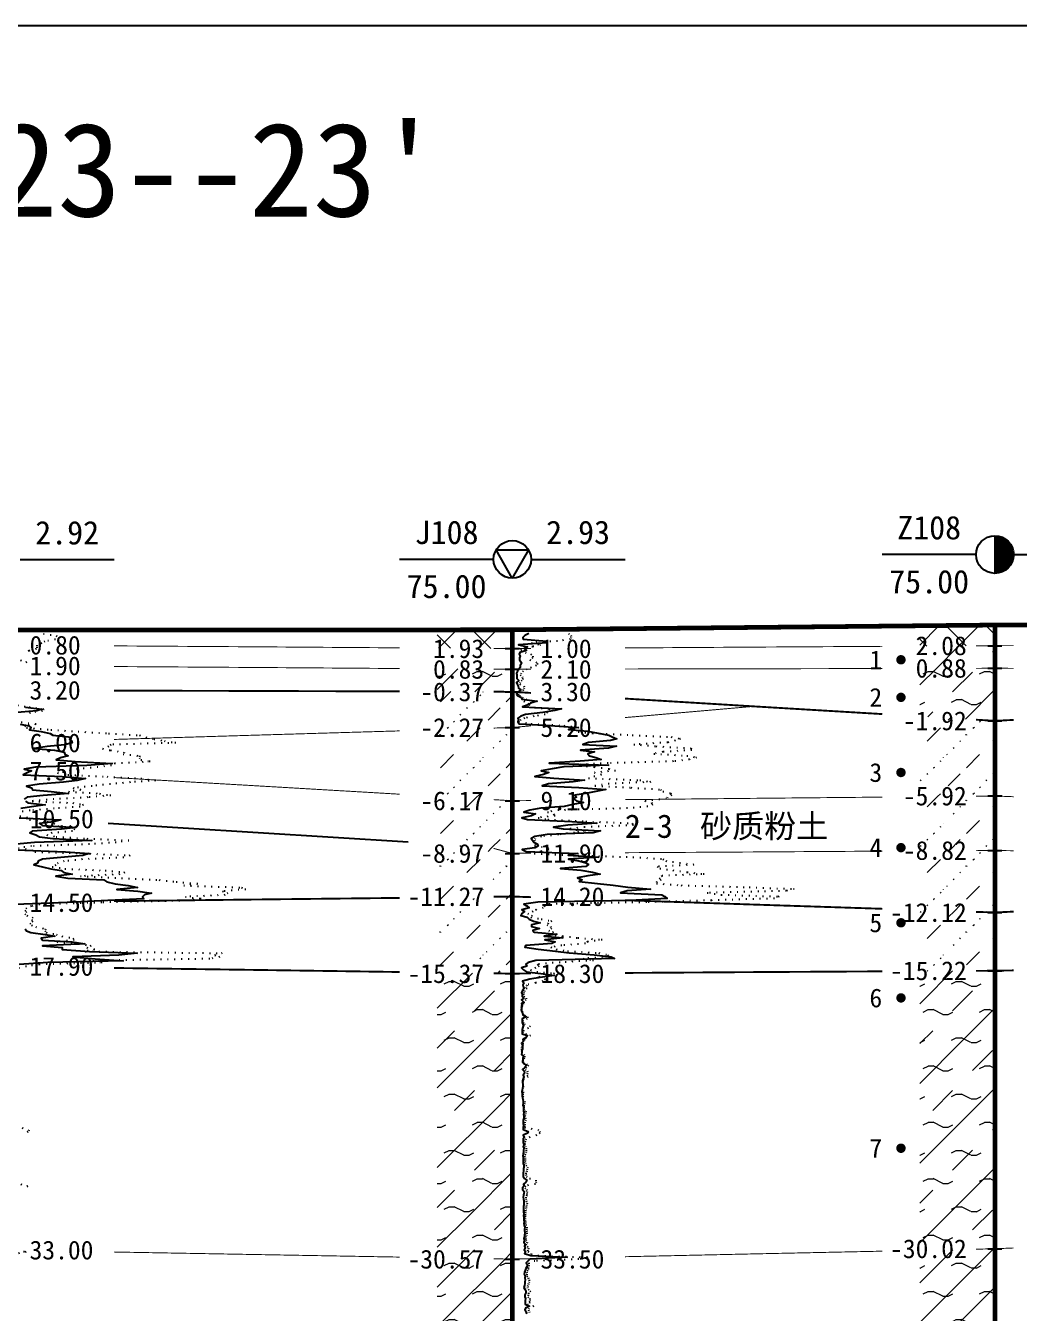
# Model space of a CAD drawing. Extents: x -37 to 3540, y -1485 to 297.
# Drawn here: x 3039.4 to 3145.2, y -746.1 to -609 of the extents above; entities that cross this region are included whole.
import ezdxf
from ezdxf.enums import TextEntityAlignment as Align

# ---------------------------------------------------------------- set-up
doc = ezdxf.new("R2010")
doc.units = 0
doc.linetypes.add('DOT', pattern=[6.35, 0, -6.35])
doc.layers.get('0').update_dxf_attribs({"linetype": 'CONTINUOUS'})
for name, color, linetype in [('CURVE', 200, 'CONTINUOUS'), ('FRAME', 7, 'CONTINUOUS'), ('HOLE', 41, 'CONTINUOUS'), ('SAMPLE', 1, 'CONTINUOUS'), ('STRATUM', 241, 'CONTINUOUS')]:
    doc.layers.add(name, color=color, linetype=linetype)
doc.layers.add('HATCH', color=7, linetype='CONTINUOUS', lineweight=13)
doc.styles.add('ST', font='')
doc.styles.get('ST').set_extended_font_data('SimSun')
pattern_1 = [(45, (2761.5203, -891), (-2.12132, 2.12132), [10, 0]), (135, (2761.5203, -891), (-2.12132, -2.12132), [10, 0])]
pattern_2 = [(45, (2761.52, -891), (-4.24264, 4.24264), [10, 0]), (45, (2762.581, -894.182), (-2.12132, 6.36396), [3, -3]), (26.565, (2762.5944, -891.2536), (5.999823, 5.999812), [0.567, -12.849]), (0, (2762.0274, -891.2536), (0, 6), [0.567, -5.433]), (26.565, (2759.939, -891), (5.999823, 5.999812), [0.567, -12.849]), (0, (2760.446, -890.7464), (0, 6), [0.567, -5.433]), (153.435, (2762.0274, -891.2536), (-5.999818, -5e-06), [1.134, -12.2826]), (26.565, (2765.5944, -888.2536), (5.999823, 5.999812), [0.567, -12.849]), (0, (2765.0274, -888.2536), (0, 6), [0.567, -5.433]), (26.565, (2762.939, -888), (5.999823, 5.999812), [0.567, -12.849]), (0, (2763.446, -887.7464), (0, 6), [0.567, -5.433]), (153.435, (2765.0274, -888.2536), (-5.999818, -5e-06), [1.134, -12.2826])]
pattern_3 = [(45, (2761.5203, -891), (-7e-07, 6.99998), [1.97196, -7.92754]), (45, (2764.333, -888.171), (-7e-07, 6.99998), [1.99367, -7.90583]), (45, (2766.5878, -885.918), (-7e-07, 6.99998), [1.81361, -8.08588]), (26.56505, (2761.5203, -887.5), (7, 7), [0.0965, -15.55598]), (36.8699, (2762.2203, -886.8), (7, 7), [0.19775, -34.80225]), (315, (2765.0203, -884.024), (6.99998, 1e-06), [0.03305, -9.86644]), (26.56505, (2765.0203, -891), (7, 7), [0.14475, -15.50773]), (26.56505, (2765.7203, -890.3), (7, 7), [0.10528, -15.5472]), (90, (2766.07, -889.95), (-7, -5e-07), [0.02877, -6.97123]), (26.56505, (2766.4203, -889.6), (7, 7), [0.09101, -31.21394]), (36.8699, (2767.1203, -888.9), (7, 7), [0.11069, -34.88931]), (45, (2767.8203, -888.2), (-2e-07, 6.99998), [0.10911, -9.79038]), (315, (2768.4344, -887.452), (6.99998, 1e-06), [0.03305, -9.86644]), (36.8699, (2762.9203, -886.1), (7, 7), [0.10224, -34.89776]), (53.1301, (2763.6203, -885.4), (13.9999998, 21), [0.13438, -34.86562]), (53.1301, (2764.3203, -884.7), (13.9999998, 21), [0.12625, -34.87375])]
pattern_4 = [(45, (2761.5203, -891), (-2.12132, 2.12132), [10, 0]), (26.565, (2762.5944, -891.2536), (5.999823, 5.999812), [0.567, -12.849]), (0, (2762.0274, -891.2536), (0, 6), [0.567, -5.433]), (26.565, (2759.939, -891), (5.999823, 5.999812), [0.567, -12.849]), (0, (2760.446, -890.7464), (0, 6), [0.567, -5.433]), (153.435, (2762.0274, -891.2536), (-5.999818, -5e-06), [1.134, -12.2826]), (26.565, (2765.5944, -888.2536), (5.999823, 5.999812), [0.567, -12.849]), (0, (2765.0274, -888.2536), (0, 6), [0.567, -5.433]), (26.565, (2762.939, -888), (5.999823, 5.999812), [0.567, -12.849]), (0, (2763.446, -887.7464), (0, 6), [0.567, -5.433]), (153.435, (2765.0274, -888.2536), (-5.999818, -5e-06), [1.134, -12.2826])]

# ---------------------------------------------------------------- blocks, each defined once
blk = doc.blocks.new('图头_剖面图A3')
at = {"style": 'ST'}
for s, height, p in [('工 程 地 质 剖 面 图', 10, (-15.09, 10.79)), ('比例尺：水平：1∶            垂直：1∶', 4.6, (-11.5, -5.76))]:
    blk.add_text(s, height=height, dxfattribs=at).set_placement(p, align=Align.MIDDLE_CENTER)
for tag, height, p in [('01_剖面号', 10, (64.41, 11.39)), ('03＿纵向比例', 4.6, (50.43, -5.28)), ('02_横向比例', 4.6, (-18.82, -5.99))]:
    blk.add_attdef(tag, text='', height=height, dxfattribs=at).set_placement(p, align=Align.MIDDLE_LEFT)
blk = doc.blocks.new('H_cpt_hole')
for p, q in [((-1.73, 1), (1.73, 1)), ((0, -2), (-1.73, 1)), ((1.73, 1), (0, -2))]:
    blk.add_line(p, q)
blk.add_circle((0, 0), 2)
blk = doc.blocks.new('H_sam_hole')
blk.add_line((0, 2), (0, -2))
at = {"const_width": 2}
blk.add_lwpolyline([(0, -1, 0.414214), (1, 0, 0.414214), (0, 1, 1)], format="xyb", dxfattribs=at)
blk.add_circle((0, 0), 2)
blk = doc.blocks.new('SampleSoilUndisturbed')
at = {"const_width": 0.5}
blk.add_lwpolyline([(-0.25, 0, 1), (0.25, 0, 1)], format="xyb", close=True, dxfattribs=at)

msp = doc.modelspace()

# ---------------------------------------------------------------- hatches: boundary and pattern name
at = {"layer": 'HATCH'}
h = msp.add_hatch(dxfattribs=at)
h.set_pattern_fill('STT', color=50, style=0)
h.set_pattern_definition(pattern_1)
h.paths.add_polyline_path([(3142.56, -672.8), (3134.56, -672.88), (3134.56, -675.05), (3142.56, -675)])
h.paths.add_polyline_path([(3133.35, -676.49), (3140.05, -676.49), (3140.05, -673.56), (3133.35, -673.56)], flags=9)
h = msp.add_hatch(dxfattribs=at)
h.set_pattern_fill('STT', color=50, style=0)
h.set_pattern_definition(pattern_1)
h.paths.add_polyline_path([(3091.18, -673.31), (3083.18, -673.31), (3083.18, -675.25), (3091.18, -675.31)])
h.paths.add_polyline_path([(3081.97, -676.79), (3088.67, -676.79), (3088.67, -673.86), (3081.97, -673.86)], flags=9)
h = msp.add_hatch(dxfattribs=at)
h.set_pattern_fill('FZNT', color=32, style=0)
h.set_pattern_definition([(45, (2761.52, -891), (-4.24264, 4.24264), [10, 0]), (45, (2762.581, -894.182), (-2.12132, 6.36396), [3, -3])])
h.paths.add_polyline_path([(3142.56, -675), (3134.56, -675.05), (3134.56, -677.42), (3142.56, -677.4)])
h.paths.add_polyline_path([(3133.35, -678.89), (3140.05, -678.89), (3140.05, -675.96), (3133.35, -675.96)], flags=9)
h.paths.add_polyline_path([(3133.35, -676.49), (3140.05, -676.49), (3140.05, -673.56), (3133.35, -673.56)], flags=9)
h = msp.add_hatch(dxfattribs=at)
h.set_pattern_fill('YNFNT', color=251, style=0)
h.set_pattern_definition(pattern_2)
h.paths.add_polyline_path([(3091.18, -677.51), (3083.18, -677.45), (3083.18, -679.88), (3091.18, -679.91)])
h.paths.add_polyline_path([(3080.54, -681.39), (3088.67, -681.39), (3088.67, -678.46), (3080.54, -678.46)], flags=9)
h.paths.add_polyline_path([(3081.97, -678.99), (3088.67, -678.99), (3088.67, -676.06), (3081.97, -676.06)], flags=9)
h = msp.add_hatch(dxfattribs=at)
h.set_pattern_fill('YNFNT', color=251, style=0)
h.set_pattern_definition(pattern_2)
h.paths.add_polyline_path([(3142.56, -677.4), (3134.56, -677.42), (3134.56, -682.52), (3142.56, -683)])
h.paths.add_polyline_path([(3131.92, -684.49), (3140.05, -684.49), (3140.05, -681.56), (3131.92, -681.56)], flags=9)
h.paths.add_polyline_path([(3133.35, -678.89), (3140.05, -678.89), (3140.05, -675.96), (3133.35, -675.96)], flags=9)
h = msp.add_hatch(dxfattribs=at)
h.set_pattern_fill('SZFT', color=52, style=0)
h.set_pattern_definition(pattern_3)
h.paths.add_polyline_path([(3091.18, -679.91), (3083.18, -679.88), (3083.18, -683.95), (3091.18, -683.71)])
h.paths.add_polyline_path([(3080.54, -685.19), (3088.66, -685.19), (3088.66, -682.29), (3080.54, -682.29)], flags=9)
h.paths.add_polyline_path([(3080.54, -681.39), (3088.67, -681.39), (3088.67, -678.46), (3080.54, -678.46)], flags=9)
h = msp.add_hatch(dxfattribs=at)
h.set_pattern_fill('SZFT', color=52, style=0)
h.set_pattern_definition(pattern_3)
h.paths.add_polyline_path([(3091.18, -683.71), (3083.18, -683.95), (3083.18, -691.04), (3091.18, -691.51)])
h.paths.add_polyline_path([(3080.54, -692.99), (3088.67, -692.99), (3088.67, -690.06), (3080.54, -690.06)], flags=9)
h.paths.add_polyline_path([(3080.54, -685.19), (3088.66, -685.19), (3088.66, -682.29), (3080.54, -682.29)], flags=9)
h = msp.add_hatch(dxfattribs=at)
h.set_pattern_fill('SZFT', color=52, style=0)
h.set_pattern_definition(pattern_3)
h.paths.add_polyline_path([(3142.56, -683), (3134.56, -682.52), (3134.56, -691.08), (3142.56, -691)])
h.paths.add_polyline_path([(3131.92, -692.49), (3140.05, -692.49), (3140.05, -689.56), (3131.92, -689.56)], flags=9)
h.paths.add_polyline_path([(3131.92, -684.49), (3140.05, -684.49), (3140.05, -681.56), (3131.92, -681.56)], flags=9)
h = msp.add_hatch(dxfattribs=at)
h.set_pattern_fill('SZFT', color=52, style=0)
h.set_pattern_definition(pattern_3)
h.paths.add_polyline_path([(3091.18, -691.51), (3083.18, -691.04), (3083.18, -694.99), (3091.18, -697.11)])
h.paths.add_polyline_path([(3080.54, -698.59), (3088.67, -698.59), (3088.67, -695.66), (3080.54, -695.66)], flags=9)
h.paths.add_polyline_path([(3080.54, -692.99), (3088.67, -692.99), (3088.67, -690.06), (3080.54, -690.06)], flags=9)
h = msp.add_hatch(dxfattribs=at)
h.set_pattern_fill('SZFT', color=52, style=0)
h.set_pattern_definition(pattern_3)
h.paths.add_polyline_path([(3142.56, -691), (3134.56, -691.08), (3134.56, -696.85), (3142.56, -696.8)])
h.paths.add_polyline_path([(3131.92, -698.29), (3140.05, -698.29), (3140.05, -695.36), (3131.92, -695.36)], flags=9)
h.paths.add_polyline_path([(3131.92, -692.49), (3140.05, -692.49), (3140.05, -689.56), (3131.92, -689.56)], flags=9)
h = msp.add_hatch(dxfattribs=at)
h.set_pattern_fill('SZFT', color=52, style=0)
h.set_pattern_definition(pattern_3)
h.paths.add_polyline_path([(3091.18, -697.11), (3083.18, -694.99), (3083.18, -701.8), (3091.18, -701.71)])
h.paths.add_polyline_path([(3079.11, -703.19), (3088.66, -703.19), (3088.66, -700.28), (3079.11, -700.28)], flags=9)
h.paths.add_polyline_path([(3080.54, -698.59), (3088.67, -698.59), (3088.67, -695.66), (3080.54, -695.66)], flags=9)
h = msp.add_hatch(dxfattribs=at)
h.set_pattern_fill('SZFT', color=52, style=0)
h.set_pattern_definition(pattern_3)
h.paths.add_polyline_path([(3142.56, -696.8), (3134.56, -696.85), (3134.56, -703.14), (3142.56, -703.4)])
h.paths.add_polyline_path([(3130.49, -704.89), (3140.04, -704.89), (3140.04, -701.97), (3130.49, -701.97)], flags=9)
h.paths.add_polyline_path([(3131.92, -698.29), (3140.05, -698.29), (3140.05, -695.36), (3131.92, -695.36)], flags=9)
h = msp.add_hatch(dxfattribs=at)
h.set_pattern_fill('SZFT', color=52, style=0)
h.set_pattern_definition(pattern_3)
h.paths.add_polyline_path([(3091.18, -701.71), (3083.18, -701.8), (3083.18, -709.79), (3091.18, -709.91)])
h.paths.add_polyline_path([(3079.11, -711.39), (3088.67, -711.39), (3088.67, -708.46), (3079.11, -708.46)], flags=9)
h.paths.add_polyline_path([(3079.11, -703.19), (3088.66, -703.19), (3088.66, -700.28), (3079.11, -700.28)], flags=9)
h = msp.add_hatch(dxfattribs=at)
h.set_pattern_fill('SZFT', color=52, style=0)
h.set_pattern_definition(pattern_3)
h.paths.add_polyline_path([(3142.56, -703.4), (3134.56, -703.14), (3134.56, -709.65), (3142.56, -709.6)])
h.paths.add_polyline_path([(3130.49, -711.09), (3140.04, -711.09), (3140.04, -708.17), (3130.49, -708.17)], flags=9)
h.paths.add_polyline_path([(3130.49, -704.89), (3140.04, -704.89), (3140.04, -701.97), (3130.49, -701.97)], flags=9)
h = msp.add_hatch(dxfattribs=at)
h.set_pattern_fill('YNFNT', color=251, style=0)
h.set_pattern_definition(pattern_2)
h.paths.add_polyline_path([(3091.18, -709.91), (3083.18, -709.79), (3083.18, -740.16), (3091.18, -740.31)])
h.paths.add_polyline_path([(3079.11, -741.79), (3088.67, -741.79), (3088.67, -738.86), (3079.11, -738.86)], flags=9)
h.paths.add_polyline_path([(3079.11, -711.39), (3088.67, -711.39), (3088.67, -708.46), (3079.11, -708.46)], flags=9)
h = msp.add_hatch(dxfattribs=at)
h.set_pattern_fill('YNFNT', color=251, style=0)
h.set_pattern_definition(pattern_2)
h.paths.add_polyline_path([(3142.56, -709.6), (3134.56, -709.65), (3134.56, -739.38), (3142.56, -739.2)])
h.paths.add_polyline_path([(3130.49, -740.69), (3140.05, -740.69), (3140.05, -737.76), (3130.49, -737.76)], flags=9)
h.paths.add_polyline_path([(3130.49, -711.09), (3140.04, -711.09), (3140.04, -708.17), (3130.49, -708.17)], flags=9)
h = msp.add_hatch(dxfattribs=at)
h.set_pattern_fill('YNNT', color=251, style=0)
h.set_pattern_definition(pattern_4)
h.paths.add_polyline_path([(3142.56, -739.2), (3134.56, -739.38), (3134.56, -750.1), (3142.56, -749.8)])
h.paths.add_polyline_path([(3130.49, -751.29), (3140.05, -751.29), (3140.05, -748.36), (3130.49, -748.36)], flags=9)
h.paths.add_polyline_path([(3130.49, -740.69), (3140.05, -740.69), (3140.05, -737.76), (3130.49, -737.76)], flags=9)
h = msp.add_hatch(dxfattribs=at)
h.set_pattern_fill('YNNT', color=251, style=0)
h.set_pattern_definition(pattern_4)
h.paths.add_polyline_path([(3091.18, -740.31), (3083.18, -740.16), (3083.18, -751.62), (3091.18, -751.71)])
h.paths.add_polyline_path([(3079.11, -753.19), (3088.67, -753.19), (3088.67, -750.26), (3079.11, -750.26)], flags=9)
h.paths.add_polyline_path([(3079.11, -741.79), (3088.67, -741.79), (3088.67, -738.86), (3079.11, -738.86)], flags=9)

# ---------------------------------------------------------------- linework, layer by layer
at = {"layer": 'CURVE', "color": 100, "linetype": 'DOT', "ltscale": 0.1}
for points in [[(3041.25, -673.74), (3042.62, -673.94), (3042.97, -674.14), (3042.53, -674.34), (3041.41, -674.54), (3041.07, -674.74), (3040.54, -674.94), (3040.56, -675.14), (3040.52, -675.34), (3039.72, -675.54), (3039.37, -675.74)], [(3097.16, -673.71), (3097.42, -673.91), (3097.45, -674.11), (3097.36, -674.31), (3096, -674.51), (3093.19, -674.71), (3094.19, -674.91), (3093.34, -675.11), (3092.07, -675.31), (3092.07, -675.51), (3092.57, -675.71), (3093.13, -675.91), (3093.36, -676.11), (3093.34, -676.31), (3093.06, -676.51), (3093.67, -676.71), (3093.88, -676.91), (3093.75, -677.11), (3093.21, -677.31), (3092.73, -677.51), (3092.34, -677.71), (3092.13, -677.91), (3092.01, -678.11), (3092.22, -678.31), (3092.32, -678.51), (3092.18, -678.71), (3092.02, -678.91), (3091.95, -679.11), (3092.41, -679.31), (3092.44, -679.51), (3092.36, -679.71), (3091.97, -679.91), (3091.81, -680.11), (3091.92, -680.31), (3092.25, -680.51), (3092.72, -680.71), (3092.41, -680.91), (3092.82, -681.11), (3093, -681.31), (3092.8, -681.51), (3095.11, -681.71), (3095.57, -681.91), (3094.88, -682.11), (3094.68, -682.31), (3093.5, -682.51), (3092.5, -682.71), (3092.09, -682.91), (3091.86, -683.11), (3093.18, -683.31), (3096.68, -683.51), (3098.27, -683.71), (3097.46, -683.91), (3097.45, -684.11), (3099.72, -684.31), (3103.94, -684.51), (3108.1, -684.71), (3109.09, -684.91), (3108.54, -685.11), (3107.72, -685.31), (3104.11, -685.51), (3106.48, -685.71), (3110.18, -685.91), (3110.28, -686.11), (3107.23, -686.31), (3106.24, -686.51), (3109.75, -686.71), (3110.8, -686.91), (3110.04, -687.11), (3108.33, -687.31), (3101.38, -687.51), (3097.61, -687.71), (3099.91, -687.91), (3101.46, -688.11), (3102.16, -688.31), (3099.92, -688.51), (3100.66, -688.71), (3099.96, -688.91), (3099.3, -689.11), (3104.75, -689.31), (3105.91, -689.51), (3101.49, -689.71), (3099.97, -689.91), (3103.8, -690.11), (3106.95, -690.31), (3107.2, -690.51), (3108.01, -690.71), (3108.15, -690.91), (3107.69, -691.11), (3107.61, -691.31), (3105.3, -691.51), (3105.98, -691.71), (3106.14, -691.91), (3105.6, -692.11), (3103.44, -692.31), (3096.12, -692.51), (3094.93, -692.71), (3095.58, -692.91), (3095.73, -693.11), (3093.93, -693.31), (3094.95, -693.51), (3099, -693.71), (3103.94, -693.91), (3104.09, -694.11), (3098.89, -694.31), (3097.25, -694.51), (3098.97, -694.71), (3097.79, -694.91), (3096.08, -695.11), (3094.29, -695.31), (3093.62, -695.51), (3093.52, -695.71), (3093.55, -695.91), (3093.68, -696.11), (3093.54, -696.31), (3094.97, -696.51), (3095.07, -696.71), (3094.25, -696.91), (3093.52, -697.11), (3097.44, -697.31), (3104.02, -697.51), (3107.22, -697.71), (3107.52, -697.91), (3108.98, -698.11), (3110.52, -698.31), (3106.6, -698.51), (3106.88, -698.71), (3108.27, -698.91), (3109.79, -699.11), (3111.6, -699.31), (3107.12, -699.51), (3106.8, -699.71), (3107.02, -699.91), (3106.56, -700.11), (3106.52, -700.31), (3109.16, -700.51), (3116.39, -700.71), (3121.2, -700.91), (3120.35, -701.11), (3111.94, -701.31), (3113.42, -701.51), (3119.59, -701.71), (3119.08, -701.91), (3112.37, -702.11), (3105.49, -702.31), (3095.15, -702.51), (3094.65, -702.71), (3094.48, -702.91), (3093.72, -703.11), (3093.39, -703.31), (3092.82, -703.51), (3093.28, -703.71), (3093.15, -703.91), (3094.26, -704.11), (3095.37, -704.31), (3095, -704.51), (3094.89, -704.71), (3095.25, -704.91), (3095.35, -705.11), (3095.05, -705.31), (3095.56, -705.51), (3095.01, -705.71), (3096.53, -705.91), (3098.15, -706.11), (3100.73, -706.31), (3099.17, -706.51), (3098.96, -706.71), (3096.45, -706.91), (3095.28, -707.11), (3095.85, -707.31), (3097.06, -707.51), (3100.4, -707.71), (3101.3, -707.91), (3101.53, -708.11), (3098.69, -708.31), (3099.83, -708.51), (3096.27, -708.71), (3093.83, -708.91), (3094.03, -709.11), (3093.68, -709.31), (3093.12, -709.51), (3093.78, -709.71), (3095.66, -709.91), (3094.85, -710.11), (3093.87, -710.31), (3094.77, -710.51), (3094.47, -710.71), (3093.67, -710.91), (3092.72, -711.11), (3092.61, -711.31), (3092.73, -711.51), (3092.48, -711.71), (3092.42, -711.91), (3092.35, -712.11), (3092.41, -712.31), (3092.67, -712.51), (3092.63, -712.71), (3092.4, -712.91), (3092.42, -713.11), (3092.14, -713.31), (3092.17, -713.51), (3092.09, -713.71), (3092.21, -713.91), (3092.26, -714.11), (3092.44, -714.31), (3092.8, -714.51), (3092.77, -714.71), (3092.25, -714.91), (3092.34, -715.11), (3092.46, -715.31), (3093.09, -715.51), (3092.89, -715.71), (3092.38, -715.91), (3092.27, -716.11), (3092.59, -716.31), (3093.12, -716.51), (3092.57, -716.71), (3092.56, -716.91), (3092.34, -717.11), (3092.29, -717.31), (3092.34, -717.51), (3092.18, -717.71), (3092.16, -717.91), (3092.18, -718.11), (3092.14, -718.31), (3092.41, -718.51), (3092.46, -718.71), (3092.48, -718.91), (3092.26, -719.11), (3092.32, -719.31), (3092.7, -719.51), (3092.9, -719.71), (3092.69, -719.91), (3092.55, -720.11), (3092.75, -720.31), (3092.81, -720.51), (3092.72, -720.71), (3092.88, -720.91), (3092.38, -721.11), (3092.31, -721.31), (3092.28, -721.51), (3092.29, -721.71), (3092.33, -721.91), (3092.33, -722.11), (3092.2, -722.31), (3092.35, -722.51), (3092.29, -722.71), (3092.33, -722.91), (3092.25, -723.11), (3092.28, -723.31), (3092.52, -723.51), (3092.47, -723.71), (3092.4, -723.91), (3092.39, -724.11), (3092.42, -724.31), (3092.6, -724.51), (3092.58, -724.71), (3092.53, -724.91), (3092.51, -725.11), (3092.53, -725.31), (3092.62, -725.51), (3092.51, -725.71), (3092.5, -725.91), (3092.47, -726.11), (3092.47, -726.31), (3093.91, -726.51), (3094.09, -726.71), (3094.11, -726.91), (3093.79, -727.11), (3093.08, -727.31), (3092.6, -727.51), (3092.54, -727.71), (3092.5, -727.91), (3092.49, -728.11), (3092.56, -728.31), (3092.64, -728.51), (3092.67, -728.71), (3092.66, -728.91), (3092.54, -729.11), (3092.48, -729.31), (3092.55, -729.51), (3092.54, -729.71), (3092.52, -729.91), (3092.56, -730.11), (3092.61, -730.31), (3092.83, -730.51), (3092.75, -730.71), (3092.71, -730.91), (3092.63, -731.11), (3092.62, -731.31), (3092.68, -731.51), (3093.01, -731.71), (3093.67, -731.91), (3093.72, -732.11), (3093.63, -732.31), (3092.53, -732.51), (3092.5, -732.71), (3092.69, -732.91), (3092.75, -733.11), (3092.72, -733.31), (3092.73, -733.51), (3092.63, -733.71), (3092.63, -733.91), (3092.65, -734.11), (3092.75, -734.31), (3092.7, -734.51), (3092.67, -734.71), (3092.67, -734.91), (3092.58, -735.11), (3092.58, -735.31), (3092.53, -735.51), (3092.54, -735.71), (3092.52, -735.91), (3092.54, -736.11), (3092.57, -736.31), (3092.62, -736.51), (3092.57, -736.71), (3092.73, -736.91), (3092.71, -737.11), (3092.69, -737.31), (3092.73, -737.51), (3092.69, -737.71), (3092.59, -737.91), (3092.62, -738.11), (3092.6, -738.31), (3092.77, -738.51), (3092.62, -738.71), (3092.77, -738.91), (3092.89, -739.11), (3092.8, -739.31), (3092.84, -739.51), (3093.23, -739.71), (3093.17, -739.91), (3099.22, -740.11), (3098.27, -740.31), (3093.59, -740.51), (3092.95, -740.71), (3092.93, -740.91), (3092.88, -741.11), (3092.92, -741.31), (3092.83, -741.51), (3092.7, -741.71), (3092.72, -741.91), (3092.73, -742.11), (3092.87, -742.31), (3092.98, -742.51), (3092.99, -742.71), (3092.89, -742.91), (3092.83, -743.11), (3092.76, -743.31), (3092.87, -743.51), (3093.11, -743.71), (3092.91, -743.91), (3092.88, -744.11), (3092.83, -744.31), (3093.06, -744.51), (3093.02, -744.71), (3093.07, -744.91), (3092.78, -745.11), (3093.46, -745.31), (3092.93, -745.51), (3092.9, -745.71), (3092.97, -745.91), (3093.09, -746.11)], [(3038.82, -676.54), (3039.48, -676.74), (3039.19, -676.94)], [(3038.49, -681.34), (3039.73, -681.54), (3041.26, -681.74), (3041.15, -681.94), (3039.87, -682.14), (3039.32, -682.34)], [(3038.89, -683.14), (3040.47, -683.34), (3039.28, -683.54), (3039.46, -683.74), (3042.04, -683.94), (3044.94, -684.14), (3048.19, -684.34), (3051.5, -684.54), (3052.17, -684.74), (3053.03, -684.94), (3054.13, -685.14), (3055.35, -685.34), (3048.45, -685.54), (3048.21, -685.74), (3047.54, -685.94), (3048.4, -686.14), (3049.85, -686.34), (3049.73, -686.54), (3051.5, -686.74), (3051.47, -686.94), (3051.64, -687.14), (3052.61, -687.34), (3048.89, -687.54), (3048.5, -687.74), (3047.06, -687.94), (3044.89, -688.14), (3044.12, -688.34), (3042.77, -688.54), (3043.86, -688.74), (3048.03, -688.94), (3051.63, -689.14), (3053.24, -689.34), (3050.52, -689.54), (3048.39, -689.74), (3046.44, -689.94), (3044.43, -690.14), (3045.25, -690.34), (3043.94, -690.54), (3047.24, -690.74), (3048.42, -690.94), (3046.01, -691.14), (3042.38, -691.34), (3040.04, -691.54), (3044.39, -691.74), (3045.51, -691.94), (3045.16, -692.14), (3042.41, -692.34), (3039.83, -692.54), (3038.37, -692.74)], [(3038.74, -693.14), (3039.89, -693.34), (3039.79, -693.54), (3041.66, -693.74), (3042.44, -693.94), (3042.09, -694.14), (3044.33, -694.34), (3044.55, -694.54), (3044.36, -694.74), (3042.17, -694.94), (3041.61, -695.14), (3042.6, -695.34), (3045.88, -695.54), (3050.36, -695.74), (3049.01, -695.94), (3046.16, -696.14), (3040, -696.34), (3038.59, -696.54), (3040.06, -696.74), (3040.34, -696.94), (3046.19, -697.14), (3050.48, -697.34), (3049.81, -697.54), (3045.42, -697.74), (3043.48, -697.94), (3042.82, -698.14), (3042.56, -698.34), (3042.2, -698.54), (3043.54, -698.74), (3047.82, -698.94), (3049.92, -699.14), (3049.4, -699.34), (3045.19, -699.54), (3049.57, -699.74), (3053.59, -699.94), (3055.38, -700.14), (3057.68, -700.34), (3056.19, -700.54), (3062.35, -700.74), (3062.81, -700.94), (3060.32, -701.14), (3060.9, -701.34), (3060.61, -701.54), (3056.37, -701.74), (3058.05, -701.94), (3056.5, -702.14), (3047.47, -702.34), (3040.86, -702.54), (3039.99, -702.74), (3039.46, -702.94), (3039.28, -703.14), (3039.44, -703.34), (3039.27, -703.54), (3039.49, -703.74), (3040.13, -703.94), (3039.99, -704.14), (3040.12, -704.34), (3039.8, -704.54), (3039.99, -704.74), (3040.43, -704.94), (3041.46, -705.14), (3041.41, -705.34), (3041.54, -705.54), (3042.63, -705.74), (3043.23, -705.94), (3044.39, -706.14), (3044.54, -706.34), (3042.71, -706.54), (3045.01, -706.74), (3046.33, -706.94), (3045.88, -707.14), (3046.74, -707.34), (3045.7, -707.54), (3060.3, -707.74), (3059.52, -707.94), (3060.03, -708.14), (3058.96, -708.34), (3046.53, -708.54), (3047.52, -708.74), (3040.82, -708.94), (3039.45, -709.14), (3038.7, -709.34)], [(3038.99, -726.34), (3039.69, -726.54), (3039.62, -726.74), (3039.05, -726.94)], [(3038.85, -732.34), (3039.6, -732.54), (3038.98, -732.74)], [(3038.42, -739.34), (3039.42, -739.54), (3038.42, -739.74)]]:
    msp.add_lwpolyline(points, dxfattribs=at)
at = {"layer": 'CURVE', "color": 30, "linetype": 'Continuous'}
for points in [[(3092.92, -673.71), (3092.51, -673.91), (3092.3, -674.11), (3092.32, -674.31), (3094.85, -674.51), (3094.86, -674.71), (3091.84, -674.91), (3092.79, -675.11), (3092.45, -675.31), (3092.68, -675.51), (3091.98, -675.71), (3091.91, -675.91), (3092, -676.11), (3091.94, -676.31), (3091.94, -676.51), (3092.09, -676.71), (3092.14, -676.91), (3092.03, -677.11), (3092, -677.31), (3091.87, -677.51), (3091.72, -677.71), (3091.64, -677.91), (3091.67, -678.11), (3091.65, -678.31), (3091.65, -678.51), (3091.86, -678.71), (3091.64, -678.91), (3091.68, -679.11), (3091.8, -679.31), (3091.83, -679.51), (3092.07, -679.71), (3091.81, -679.91), (3091.61, -680.11), (3091.72, -680.31), (3092.16, -680.51), (3092.19, -680.71), (3093.84, -680.91), (3093.1, -681.11), (3092.86, -681.31), (3092.27, -681.51), (3096.41, -681.71), (3095.72, -681.91), (3094.43, -682.11), (3092.58, -682.31), (3092.07, -682.51), (3091.77, -682.71), (3091.84, -682.91), (3091.77, -683.11), (3091.9, -683.31), (3095.26, -683.51), (3098.05, -683.71), (3097.16, -683.91), (3099.2, -684.11), (3100.31, -684.31), (3101.44, -684.51), (3101.8, -684.71), (3102.32, -684.91), (3101.63, -685.11), (3099.3, -685.31), (3098.67, -685.51), (3102.28, -685.71), (3101.43, -685.91), (3098.44, -686.11), (3099.92, -686.31), (3099.21, -686.51), (3099.38, -686.71), (3100.06, -686.91), (3100.65, -687.11), (3098.41, -687.31), (3095.1, -687.51), (3101.41, -687.71), (3096.67, -687.91), (3095.43, -688.11), (3094.24, -688.31), (3095.07, -688.51), (3094.51, -688.71), (3093.57, -688.91), (3095.6, -689.11), (3098.88, -689.31), (3097.67, -689.51), (3095.04, -689.71), (3094.36, -689.91), (3098.25, -690.11), (3101.14, -690.31), (3100.06, -690.51), (3099.2, -690.71), (3097.83, -690.91), (3098.02, -691.11), (3097.7, -691.31), (3098, -691.51), (3098.74, -691.71), (3097.63, -691.91), (3096.71, -692.11), (3094.21, -692.31), (3093.05, -692.51), (3092.39, -692.71), (3093.66, -692.91), (3093.21, -693.11), (3092.18, -693.31), (3092.81, -693.51), (3097.5, -693.71), (3100.18, -693.91), (3097.08, -694.11), (3095.56, -694.31), (3096.58, -694.51), (3100.56, -694.71), (3099.79, -694.91), (3094.88, -695.11), (3093.59, -695.31), (3093.19, -695.51), (3093.34, -695.71), (3093.46, -695.91), (3093.82, -696.11), (3093.93, -696.31), (3093.56, -696.51), (3092.22, -696.71), (3092.65, -696.91), (3098.15, -697.11), (3097.12, -697.31), (3100.34, -697.51), (3097.15, -697.71), (3098.27, -697.91), (3099.01, -698.11), (3099.29, -698.31), (3099, -698.51), (3096.31, -698.71), (3098.48, -698.91), (3099.73, -699.11), (3100.53, -699.31), (3099.22, -699.51), (3098.12, -699.71), (3098.63, -699.91), (3098.31, -700.11), (3100.26, -700.31), (3101.91, -700.51), (3103.49, -700.71), (3105.9, -700.91), (3103.41, -701.11), (3102.69, -701.31), (3107.08, -701.51), (3107.4, -701.71), (3107.65, -701.91), (3103.69, -702.11), (3093.89, -702.31), (3092.42, -702.51), (3092.73, -702.71), (3092.99, -702.91), (3092.18, -703.11), (3092.47, -703.31), (3092.19, -703.51), (3092.1, -703.71), (3092.75, -703.91), (3092.97, -704.11), (3093.42, -704.31), (3094.14, -704.51), (3093.22, -704.71), (3093.22, -704.91), (3094.07, -705.11), (3093.36, -705.31), (3093.52, -705.51), (3095.92, -705.71), (3094.57, -705.91), (3096.56, -706.11), (3094.65, -706.31), (3095.74, -706.51), (3095.39, -706.71), (3092.6, -706.91), (3092.5, -707.11), (3093.92, -707.31), (3095.78, -707.51), (3097.22, -707.71), (3099.89, -707.91), (3101.69, -708.11), (3102.05, -708.31), (3093.67, -708.51), (3092.86, -708.71), (3092.63, -708.91), (3092.73, -709.11), (3092.17, -709.31), (3092.36, -709.51), (3092.68, -709.71), (3094.23, -709.91), (3095.64, -710.11), (3094.16, -710.31), (3093.06, -710.51), (3092.26, -710.71), (3092.4, -710.91), (3092.3, -711.11), (3092.35, -711.31), (3092.43, -711.51), (3092.25, -711.71), (3092.17, -711.91), (3092.22, -712.11), (3092.22, -712.31), (3092.39, -712.51), (3092.17, -712.71), (3092.37, -712.91), (3092.15, -713.11), (3092.21, -713.31), (3092.17, -713.51), (3092.16, -713.71), (3092.17, -713.91), (3092.28, -714.11), (3092.3, -714.31), (3092.64, -714.51), (3092.23, -714.71), (3092.22, -714.91), (3092.22, -715.11), (3092.31, -715.31), (3092.35, -715.51), (3092.27, -715.71), (3092.23, -715.91), (3092.23, -716.11), (3092.24, -716.31), (3092.78, -716.51), (3092.67, -716.71), (3092.29, -716.91), (3092.36, -717.11), (3092.17, -717.31), (3092.28, -717.51), (3092.26, -717.71), (3092.26, -717.91), (3092.19, -718.11), (3092.19, -718.31), (3092.16, -718.51), (3092.37, -718.71), (3092.3, -718.91), (3092.29, -719.11), (3092.28, -719.31), (3092.44, -719.51), (3092.68, -719.71), (3092.5, -719.91), (3092.28, -720.11), (3092.44, -720.31), (3092.47, -720.51), (3092.32, -720.71), (3092.4, -720.91), (3092.33, -721.11), (3092.27, -721.31), (3092.26, -721.51), (3092.3, -721.71), (3092.29, -721.91), (3092.27, -722.11), (3092.23, -722.31), (3092.19, -722.51), (3092.23, -722.71), (3092.23, -722.91), (3092.28, -723.11), (3092.31, -723.31), (3092.35, -723.51), (3092.32, -723.71), (3092.31, -723.91), (3092.36, -724.11), (3092.37, -724.31), (3092.36, -724.51), (3092.39, -724.71), (3092.36, -724.91), (3092.39, -725.11), (3092.4, -725.31), (3092.34, -725.51), (3092.35, -725.71), (3092.35, -725.91), (3092.36, -726.11), (3092.35, -726.31), (3092.32, -726.51), (3092.86, -726.71), (3092.78, -726.91), (3092.34, -727.11), (3092.46, -727.31), (3092.32, -727.51), (3092.33, -727.71), (3092.35, -727.91), (3092.45, -728.11), (3092.33, -728.31), (3092.42, -728.51), (3092.36, -728.71), (3092.36, -728.91), (3092.34, -729.11), (3092.31, -729.31), (3092.32, -729.51), (3092.33, -729.71), (3092.32, -729.91), (3092.35, -730.11), (3092.39, -730.31), (3092.4, -730.51), (3092.37, -730.71), (3092.38, -730.91), (3092.35, -731.11), (3092.34, -731.31), (3092.33, -731.51), (3092.47, -731.71), (3092.73, -731.91), (3092.61, -732.11), (3092.38, -732.31), (3092.44, -732.51), (3092.26, -732.71), (3092.26, -732.91), (3092.44, -733.11), (3092.42, -733.31), (3092.36, -733.51), (3092.32, -733.71), (3092.37, -733.91), (3092.39, -734.11), (3092.39, -734.31), (3092.4, -734.51), (3092.38, -734.71), (3092.37, -734.91), (3092.37, -735.11), (3092.36, -735.31), (3092.39, -735.51), (3092.38, -735.71), (3092.41, -735.91), (3092.4, -736.11), (3092.45, -736.31), (3092.42, -736.51), (3092.45, -736.71), (3092.51, -736.91), (3092.48, -737.11), (3092.48, -737.31), (3092.51, -737.51), (3092.46, -737.71), (3092.46, -737.91), (3092.4, -738.11), (3092.49, -738.31), (3092.42, -738.51), (3092.53, -738.71), (3092.47, -738.91), (3092.55, -739.11), (3092.44, -739.31), (3092.58, -739.51), (3092.49, -739.71), (3093.15, -739.91), (3097.02, -740.11), (3093.03, -740.31), (3092.82, -740.51), (3092.64, -740.71), (3092.8, -740.91), (3092.73, -741.11), (3092.61, -741.31), (3092.54, -741.51), (3092.48, -741.71), (3092.45, -741.91), (3092.54, -742.11), (3092.51, -742.31), (3092.53, -742.51), (3092.5, -742.71), (3092.51, -742.91), (3092.48, -743.11), (3092.42, -743.31), (3092.5, -743.51), (3092.61, -743.71), (3092.62, -743.91), (3092.52, -744.11), (3092.52, -744.31), (3092.58, -744.51), (3092.56, -744.71), (3092.54, -744.91), (3092.53, -745.11), (3093.01, -745.31), (3092.57, -745.51), (3092.52, -745.71), (3092.62, -745.91), (3092.72, -746.11)], [(3039.36, -681.54), (3041.07, -681.74), (3040.57, -681.94), (3038.05, -682.14)], [(3038.79, -683.34), (3039.69, -683.54), (3039.96, -683.74), (3039.76, -683.94), (3041.03, -684.14), (3041.97, -684.34), (3042.25, -684.54), (3044.24, -684.74), (3044.02, -684.94), (3044.24, -685.14), (3044.3, -685.34), (3043.51, -685.54), (3041.64, -685.74), (3040.27, -685.94), (3042.45, -686.14), (3043.47, -686.34), (3043.53, -686.54), (3043.89, -686.74), (3043.06, -686.94), (3042.6, -687.14), (3044.65, -687.34), (3048.57, -687.54), (3045.87, -687.74), (3040.41, -687.94), (3039.2, -688.14), (3039.97, -688.34), (3039.53, -688.54), (3039.11, -688.74), (3043.26, -688.94), (3045.72, -689.14), (3044.86, -689.34), (3043.38, -689.54), (3040.8, -689.74), (3039.45, -689.94), (3039.99, -690.14), (3040.08, -690.34), (3042.08, -690.54), (3043.93, -690.74), (3041.22, -690.94), (3039.51, -691.14), (3039.19, -691.34)], [(3039.33, -691.54), (3039.6, -691.74), (3041.44, -691.94), (3040, -692.14), (3038.85, -692.34)], [(3038.67, -693.34), (3043.11, -693.54), (3042.32, -693.74), (3040.85, -693.94), (3041.17, -694.14), (3044.69, -694.34), (3043.17, -694.54), (3040.04, -694.74), (3039.8, -694.94), (3040.43, -695.14), (3040.85, -695.34), (3042.26, -695.54), (3046.42, -695.74), (3040.32, -695.94), (3038.39, -696.14)], [(3038.39, -696.74), (3043.61, -696.94), (3046.12, -697.14), (3045.44, -697.34), (3043.1, -697.54), (3041.14, -697.74), (3040.7, -697.94), (3040.61, -698.14), (3040.23, -698.34), (3041.14, -698.54), (3042.03, -698.74), (3043.13, -698.94), (3043.43, -699.14), (3044.3, -699.34), (3042.56, -699.54), (3043.85, -699.74), (3047.68, -699.94), (3048, -700.14), (3048.91, -700.34), (3050.29, -700.54), (3051.26, -700.74), (3049.08, -700.94), (3051.3, -701.14), (3052.77, -701.34), (3052, -701.54), (3051.8, -701.74), (3051.95, -701.94), (3048.12, -702.14), (3043.78, -702.34), (3038.23, -702.54)], [(3039.31, -705.14), (3039.44, -705.34), (3039.92, -705.54), (3041.43, -705.74), (3042.48, -705.94), (3041.03, -706.14), (3041.15, -706.34), (3044.3, -706.54), (3045.68, -706.74), (3041.17, -706.94), (3043.25, -707.14), (3043.25, -707.34), (3046.15, -707.54), (3051.22, -707.74), (3049.3, -707.94), (3044.39, -708.14), (3046.77, -708.34), (3049.76, -708.54), (3041.71, -708.74), (3038.67, -708.94)]]:
    msp.add_lwpolyline(points, dxfattribs=at)
at = {"layer": 'FRAME', "linetype": 'Continuous'}
msp.add_line((3271.23, -609), (2649.8, -609), dxfattribs=at)
at = {"layer": 'HOLE', "linetype": 'Continuous'}
for points in [[(3038.78, -665.84), (3048.78, -665.84)], [(3089.18, -665.81), (3079.18, -665.81)], [(3093.18, -665.81), (3103.18, -665.81)], [(3140.56, -665.3), (3130.56, -665.3)], [(3144.56, -665.3), (3154.56, -665.3)], [(3090.43, -675.31), (3091.93, -675.31)], [(3141.81, -675), (3143.31, -675)], [(3090.43, -677.51), (3091.93, -677.51)], [(3141.81, -677.4), (3143.31, -677.4)], [(3090.43, -679.91), (3091.93, -679.91)], [(3090.43, -683.71), (3091.93, -683.71)], [(3141.81, -683), (3143.31, -683)], [(3090.43, -691.51), (3091.93, -691.51)], [(3141.81, -691), (3143.31, -691)], [(3090.43, -697.11), (3091.93, -697.11)], [(3141.81, -696.8), (3143.31, -696.8)], [(3090.43, -701.71), (3091.93, -701.71)], [(3141.81, -703.4), (3143.31, -703.4)], [(3090.43, -709.91), (3091.93, -709.91)], [(3141.81, -709.6), (3143.31, -709.6)], [(3141.81, -739.2), (3143.31, -739.2)], [(3090.43, -740.31), (3091.93, -740.31)]]:
    msp.add_lwpolyline(points, dxfattribs=at)
at = {"layer": 'HOLE', "linetype": 'Continuous', "const_width": 0.5}
for points in [[(3142.56, -672.8), (3142.56, -822.8)], [(3091.18, -673.31), (3091.18, -822.01)]]:
    msp.add_lwpolyline(points, dxfattribs=at)
at = {"layer": 'STRATUM', "linetype": 'Continuous'}
for points, const_width in [([(2999.5, -673.42), (3036.78, -673.34), (3091.18, -673.31), (3142.56, -672.8), (3193.56, -672.63), (3244.61, -672.33), (3264.61, -672.33)], 0.5), ([(3048.78, -675.02), (3063.98, -675.12), (3079.18, -675.23)], 0.1), ([(3089.18, -675.29), (3091.18, -675.31), (3093.18, -675.29)], 0.1), ([(3103.18, -675.24), (3116.87, -675.15), (3130.56, -675.07)], 0.1), ([(3140.56, -675.02), (3142.56, -675), (3144.56, -675)], 0.1), ([(3048.78, -677.22), (3063.98, -677.32), (3079.18, -677.43)], 0.1), ([(3089.18, -677.49), (3091.18, -677.51), (3093.18, -677.5)], 0.1), ([(3103.18, -677.48), (3116.87, -677.46), (3130.56, -677.43)], 0.1), ([(3140.56, -677.41), (3142.56, -677.4), (3144.56, -677.41)], 0.1), ([(3048.78, -679.78), (3063.98, -679.82), (3079.18, -679.87)], 0.2), ([(3089.18, -679.9), (3091.18, -679.91), (3093.18, -680.03)], 0.2), ([(3103.18, -680.63), (3116.87, -681.46), (3130.56, -682.28)], 0.2), ([(3103.18, -682.65), (3104.02, -682.58), (3116.87, -681.46)], 0.1), ([(3089.18, -683.77), (3091.18, -683.71), (3093.18, -683.53)], 0.1), ([(3140.56, -682.88), (3142.56, -683), (3144.56, -682.9)], 0.2), ([(3048.78, -684.98), (3063.98, -684.52), (3079.18, -684.07)], 0.1), ([(3048.78, -689.04), (3063.98, -689.92), (3079.18, -690.81)], 0.1), ([(3089.18, -691.39), (3091.18, -691.51), (3093.18, -691.49)], 0.1), ([(3103.18, -691.39), (3116.87, -691.25), (3130.56, -691.12)], 0.1), ([(3140.56, -691.02), (3142.56, -691), (3144.56, -691.08)], 0.1), ([(3089.18, -696.58), (3091.18, -697.11), (3093.18, -697.09)], 0.1), ([(3103.18, -697.04), (3116.87, -696.96), (3130.56, -696.87)], 0.1), ([(3140.56, -696.82), (3142.56, -696.8), (3144.56, -696.83)], 0.1), ([(3048.78, -702.2), (3063.98, -702.02), (3079.18, -701.85)], 0.2), ([(3089.18, -701.73), (3091.18, -701.71), (3093.18, -701.77)], 0.2), ([(3103.18, -702.1), (3116.87, -702.56), (3130.56, -703.01)], 0.2), ([(3140.56, -703.34), (3142.56, -703.4), (3144.56, -703.31)], 0.2), ([(3048.78, -709.31), (3063.98, -709.52), (3079.18, -709.74)], 0.2), ([(3089.18, -709.88), (3091.18, -709.91), (3093.18, -709.89)], 0.2), ([(3103.18, -709.84), (3116.87, -709.75), (3130.56, -709.67)], 0.2), ([(3140.56, -709.62), (3142.56, -709.6), (3144.56, -709.57)], 0.2), ([(3048.78, -739.55), (3063.98, -739.82), (3079.18, -740.09)], 0.1), ([(3103.18, -740.05), (3116.87, -739.75), (3130.56, -739.46)], 0.1), ([(3140.56, -739.25), (3142.56, -739.2), (3144.56, -739.12)], 0.1), ([(3089.18, -740.27), (3091.18, -740.31), (3093.18, -740.26)], 0.1)]:
    msp.add_lwpolyline(points, dxfattribs=dict(at, const_width=const_width))
at = {"layer": 'STRATUM'}
msp.add_lwpolyline([(3080.09, -695.91), (3048.14, -693.94)], dxfattribs=at)

# ---------------------------------------------------------------- block references
at = {"layer": 'FRAME'}
msp.add_blockref('图头_剖面图A3', (2971.52, -635.7), dxfattribs=at).add_auto_attribs({'01_剖面号': "23--23'", '02_横向比例': '500', '03＿纵向比例': '500'})
at = {"layer": 'HOLE'}
for name, p in [('H_sam_hole', (3142.56, -665.3)), ('H_cpt_hole', (3091.18, -665.81))]:
    msp.add_blockref(name, p, dxfattribs=at)
at = {"layer": 'SAMPLE'}
for p in [(3132.56, -676.5), (3132.56, -680.5), (3132.56, -688.5), (3132.56, -696.5), (3132.56, -704.5), (3132.56, -712.5), (3132.56, -728.5)]:
    msp.add_blockref('SampleSoilUndisturbed', p, dxfattribs=at)

# ---------------------------------------------------------------- texts
at = {"layer": 'HOLE', "style": 'ST'}
for s, p in [('2.92', (3043.78, -662.97)), ('J108', (3084.18, -662.93)), ('2.93', (3098.18, -662.93)), ('Z108', (3135.56, -662.43)), ('75.00', (3084.18, -668.68)), ('75.00', (3135.56, -668.18))]:
    msp.add_text(s, height=2.5, dxfattribs=at).set_placement(p, align=Align.MIDDLE_CENTER)
for s, p in [('0.80', (3039.78, -674.94)), ('1.00', (3094.18, -675.31)), ('1.90', (3039.78, -677.14)), ('2.10', (3094.18, -677.51)), ('3.20', (3039.78, -679.74)), ('3.30', (3094.18, -679.91)), ('5.20', (3094.18, -683.71)), ('6.00', (3039.78, -685.34)), ('7.50', (3039.78, -688.34)), ('9.10', (3094.18, -691.51)), ('10.50', (3039.81, -693.44)), ('11.90', (3094.18, -697.11)), ('14.50', (3039.78, -702.34)), ('14.20', (3094.18, -701.71)), ('17.90', (3039.78, -709.14)), ('18.30', (3094.18, -709.91)), ('33.00', (3039.78, -739.34)), ('33.50', (3094.18, -740.31))]:
    msp.add_text(s, height=2, dxfattribs=at).set_placement(p, align=Align.MIDDLE_LEFT)
for s, p in [('1.93', (3088.18, -675.31)), ('2.08', (3139.56, -675)), ('0.83', (3088.18, -677.51)), ('0.88', (3139.56, -677.4)), ('-0.37', (3088.18, -679.91)), ('-1.92', (3139.56, -683)), ('-2.27', (3088.18, -683.71)), ('-6.17', (3088.18, -691.51)), ('-5.92', (3139.56, -691)), ('-8.97', (3088.18, -697.11)), ('-8.82', (3139.56, -696.8)), ('-11.27', (3088.18, -701.71)), ('-12.12', (3139.56, -703.4)), ('-15.22', (3139.56, -709.6)), ('-15.37', (3088.18, -709.91)), ('-30.02', (3139.56, -739.2)), ('-30.57', (3088.18, -740.31))]:
    msp.add_text(s, height=2, dxfattribs=at).set_placement(p, align=Align.MIDDLE_RIGHT)
at = {"layer": 'SAMPLE', "style": 'ST'}
for s, p in [('1', (3130.56, -676.5)), ('2', (3130.56, -680.5)), ('3', (3130.56, -688.5)), ('4', (3130.56, -696.5)), ('5', (3130.56, -704.5)), ('6', (3130.56, -712.5)), ('7', (3130.56, -728.5))]:
    msp.add_text(s, height=2, dxfattribs=at).set_placement(p, align=Align.MIDDLE_RIGHT)
at = {"layer": 'STRATUM', "style": 'ST'}
for s, p in [('2-3', (3103.17, -694.21)), ('砂质粉土', (3111.17, -694.21))]:
    msp.add_text(s, height=2.5, dxfattribs=at).set_placement(p, align=Align.MIDDLE_LEFT)

doc.saveas('drawing.dxf')
